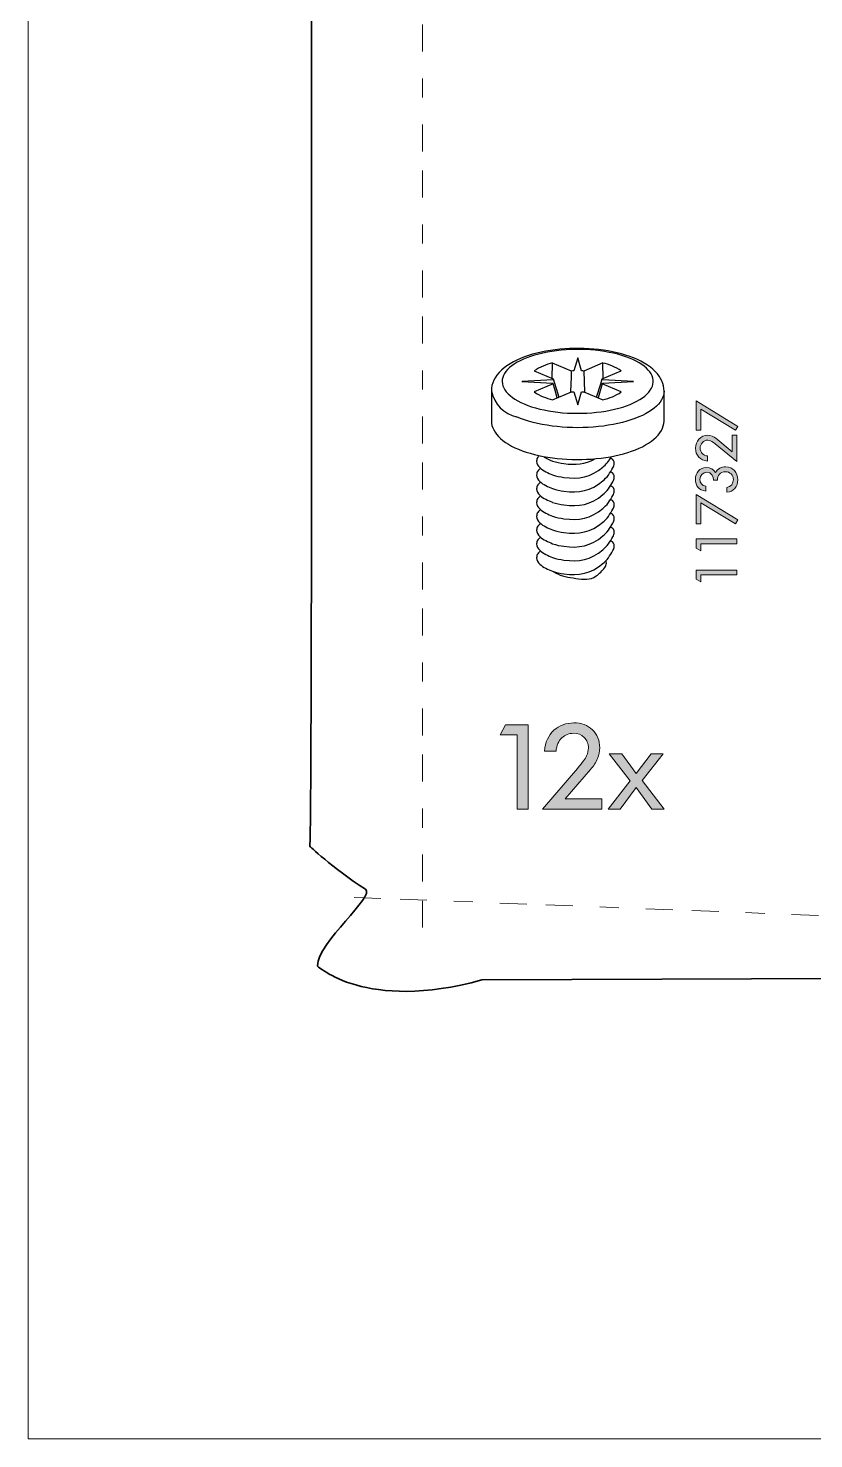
# Model space of a CAD drawing. Header units: inches. Extents: x 35 to 560, y 561 to 1057.
# Drawn here: x 219.98 to 224.09, y 560.52 to 567.9 of the extents above; entities that cross this region are included whole.
import ezdxf

# ---------------------------------------------------------------- set-up
doc = ezdxf.new("R2010")
doc.units = ezdxf.units.IN
doc.header["$MEASUREMENT"] = 0
doc.linetypes.add('AI-Linetype-8', pattern=[0.635, 0.141111, -0.035278, 0.141111, -0.141111, 0.035278, -0.141111])
doc.linetypes.add('AI-Linetype-9', pattern=[0.635, 0.141111, -0.035278, 0.141111, -0.141111, 0.035278, -0.141111])
doc.layers.add('Livello 1', color=7, linetype='Continuous')

msp = doc.modelspace()

# ---------------------------------------------------------------- hatches: boundary and pattern name
at = {"layer": 'Livello 1'}
h = msp.add_hatch(color=256, dxfattribs=at)
h.dxf.hatch_style = 2
h.paths.add_polyline_path([(223.5041, 565.797), (223.4798, 565.797), (223.4798, 565.9503), (223.6972, 565.8176), (223.6844, 565.797), (223.5041, 565.907)])
h = msp.add_hatch(color=256, dxfattribs=at)
h.dxf.hatch_style = 2
edge = h.paths.add_edge_path()
edge.add_spline(control_points=[(223.6683, 565.7708), (223.6683, 565.7708), (223.6926, 565.7708), (223.6926, 565.7708), (223.6926, 565.7708), (223.6926, 565.6333), (223.6926, 565.6333), (223.6926, 565.6333), (223.5783, 565.7263), (223.5783, 565.7263), (223.5676, 565.7352), (223.5544, 565.7453), (223.5402, 565.7453), (223.5179, 565.7453), (223.4995, 565.7256), (223.4995, 565.7036), (223.4995, 565.6818), (223.517, 565.6641), (223.5385, 565.6627), (223.5385, 565.6627), (223.5385, 565.6361), (223.5385, 565.6361), (223.5007, 565.6404), (223.4752, 565.6649), (223.4752, 565.7036), (223.4752, 565.7397), (223.5021, 565.7708), (223.5391, 565.7708), (223.5548, 565.7708), (223.5707, 565.7648), (223.5828, 565.7549), (223.5828, 565.7549), (223.6683, 565.6849), (223.6683, 565.6849), (223.6683, 565.6849), (223.6683, 565.7708), (223.6683, 565.7708)], knot_values=[0, 0, 0, 0, 1, 1, 1, 2, 2, 2, 3, 3, 3, 4, 4, 4, 5, 5, 5, 6, 6, 6, 7, 7, 7, 8, 8, 8, 9, 9, 9, 10, 10, 10, 11, 11, 11, 12, 12, 12, 12], degree=3, periodic=0)
h = msp.add_hatch(color=256, dxfattribs=at)
h.dxf.hatch_style = 2
edge = h.paths.add_edge_path()
edge.add_spline(control_points=[(223.569, 565.5351), (223.569, 565.5579), (223.5605, 565.577), (223.5348, 565.577), (223.5134, 565.577), (223.4984, 565.561), (223.4984, 565.54), (223.4984, 565.5207), (223.5105, 565.5075), (223.5289, 565.5047), (223.5289, 565.5047), (223.5289, 565.4784), (223.5289, 565.4784), (223.4939, 565.4835), (223.4753, 565.5058), (223.4753, 565.5407), (223.4753, 565.5747), (223.497, 565.6022), (223.5326, 565.6022), (223.5536, 565.6022), (223.5704, 565.5932), (223.5805, 565.5752), (223.5904, 565.5961), (223.6105, 565.6054), (223.6333, 565.6054), (223.6731, 565.6054), (223.6971, 565.5755), (223.6971, 565.5373), (223.6971, 565.5041), (223.6751, 565.4741), (223.6402, 565.4725), (223.6402, 565.4725), (223.6402, 565.4982), (223.6402, 565.4982), (223.6609, 565.5007), (223.6741, 565.519), (223.6741, 565.5394), (223.6741, 565.563), (223.6553, 565.58), (223.6322, 565.58), (223.6051, 565.58), (223.589, 565.5613), (223.591, 565.5351), (223.591, 565.5351), (223.569, 565.5351), (223.569, 565.5351)], knot_values=[0, 0, 0, 0, 1, 1, 1, 2, 2, 2, 3, 3, 3, 4, 4, 4, 5, 5, 5, 6, 6, 6, 7, 7, 7, 8, 8, 8, 9, 9, 9, 10, 10, 10, 11, 11, 11, 12, 12, 12, 13, 13, 13, 14, 14, 14, 15, 15, 15, 15], degree=3, periodic=0)
h = msp.add_hatch(color=256, dxfattribs=at)
h.dxf.hatch_style = 2
h.paths.add_polyline_path([(223.5041, 565.3077), (223.4798, 565.3077), (223.4798, 565.4609), (223.6972, 565.3283), (223.6844, 565.3077), (223.5041, 565.4177)])
h = msp.add_hatch(color=256, dxfattribs=at)
h.dxf.hatch_style = 2
h.paths.add_polyline_path([(223.5041, 565.166), (223.4798, 565.1807), (223.4798, 565.2284), (223.6926, 565.2284), (223.6926, 565.203), (223.5041, 565.203)])
h = msp.add_hatch(color=256, dxfattribs=at)
h.dxf.hatch_style = 2
h.paths.add_polyline_path([(223.5041, 565.0029), (223.4798, 565.0175), (223.4798, 565.0653), (223.6926, 565.0653), (223.6926, 565.0398), (223.5041, 565.0398)])
h = msp.add_hatch(color=256, dxfattribs=at)
h.dxf.hatch_style = 2
h.paths.add_polyline_path([(222.599, 563.814), (222.542, 563.814), (222.542, 564.2031), (222.4518, 564.2031), (222.4803, 564.2559), (222.599, 564.2559)])
h = msp.add_hatch(color=256, dxfattribs=at)
h.dxf.hatch_style = 2
edge = h.paths.add_edge_path()
edge.add_spline(control_points=[(222.9857, 563.814), (222.9857, 563.814), (222.6747, 563.814), (222.6747, 563.814), (222.6747, 563.814), (222.858, 564.0274), (222.858, 564.0274), (222.8834, 564.0569), (222.8992, 564.0789), (222.9054, 564.0934), (222.9116, 564.1079), (222.9147, 564.1214), (222.9147, 564.1341), (222.9147, 564.157), (222.9071, 564.1755), (222.8922, 564.1896), (222.8772, 564.2038), (222.8589, 564.2109), (222.8372, 564.2109), (222.8132, 564.2109), (222.7926, 564.2029), (222.7755, 564.1867), (222.7583, 564.1706), (222.7482, 564.1476), (222.7451, 564.1176), (222.7451, 564.1176), (222.6846, 564.1176), (222.6846, 564.1176), (222.6885, 564.1646), (222.705, 564.2009), (222.7339, 564.2267), (222.7629, 564.2526), (222.7979, 564.2654), (222.839, 564.2654), (222.8777, 564.2654), (222.9099, 564.2535), (222.9356, 564.2295), (222.9613, 564.2055), (222.9742, 564.1736), (222.9742, 564.1341), (222.9742, 564.1156), (222.9702, 564.0971), (222.9621, 564.0783), (222.9541, 564.0594), (222.942, 564.0405), (222.9258, 564.0215), (222.9258, 564.0215), (222.7928, 563.8686), (222.7928, 563.8686), (222.7928, 563.8686), (222.9857, 563.8686), (222.9857, 563.8686), (222.9857, 563.8686), (222.9857, 563.814), (222.9857, 563.814)], knot_values=[0, 0, 0, 0, 1, 1, 1, 2, 2, 2, 3, 3, 3, 4, 4, 4, 5, 5, 5, 6, 6, 6, 7, 7, 7, 8, 8, 8, 9, 9, 9, 10, 10, 10, 11, 11, 11, 12, 12, 12, 13, 13, 13, 14, 14, 14, 15, 15, 15, 16, 16, 16, 17, 17, 17, 18, 18, 18, 18], degree=3, periodic=0)
h = msp.add_hatch(color=256, dxfattribs=at)
h.dxf.hatch_style = 2
h.paths.add_polyline_path([(223.3122, 563.814), (223.2468, 563.814), (223.1643, 563.9272), (223.0802, 563.814), (223.0176, 563.814), (223.133, 563.9626), (223.0238, 564.1043), (223.0893, 564.1043), (223.1656, 564), (223.2431, 564.1043), (223.3057, 564.1043), (223.1966, 563.9638)])

# ---------------------------------------------------------------- linework, layer by layer
at = {"layer": 'Livello 1', "lineweight": 0}
for points in [[(219.9813, 560.5182), (240.9813, 560.5182), (240.9813, 590.2182), (219.9813, 590.2182), (219.9813, 560.5182)], [(219.9813, 560.5182), (240.9813, 560.5182), (240.9813, 590.2182), (219.9813, 590.2182), (219.9813, 560.5182)], [(219.9813, 560.5182), (240.9813, 560.5182), (240.9813, 590.2182), (219.9813, 590.2182), (219.9813, 560.5182)], [(219.9813, 560.5182), (240.9813, 560.5182), (240.9813, 590.2182), (219.9813, 590.2182), (219.9813, 560.5182)], [(219.9813, 560.5182), (240.9813, 560.5182), (240.9813, 590.2182), (219.9813, 590.2182), (219.9813, 560.5182)], [(219.9813, 560.5182), (240.9813, 560.5182), (240.9813, 590.2182), (219.9813, 590.2182), (219.9813, 560.5182)], [(223.5041, 565.797), (223.4798, 565.797), (223.4798, 565.9503), (223.6972, 565.8176), (223.6844, 565.797), (223.5041, 565.907), (223.5041, 565.797)], [(223.5041, 565.3077), (223.4798, 565.3077), (223.4798, 565.4609), (223.6972, 565.3283), (223.6844, 565.3077), (223.5041, 565.4177), (223.5041, 565.3077)], [(223.5041, 565.166), (223.4798, 565.1807), (223.4798, 565.2284), (223.6926, 565.2284), (223.6926, 565.203), (223.5041, 565.203), (223.5041, 565.166)], [(223.5041, 565.0029), (223.4798, 565.0175), (223.4798, 565.0653), (223.6926, 565.0653), (223.6926, 565.0398), (223.5041, 565.0398), (223.5041, 565.0029)], [(222.599, 563.814), (222.542, 563.814), (222.542, 564.2031), (222.4518, 564.2031), (222.4803, 564.2559), (222.599, 564.2559), (222.599, 563.814)], [(223.3122, 563.814), (223.2468, 563.814), (223.1643, 563.9272), (223.0802, 563.814), (223.0176, 563.814), (223.133, 563.9626), (223.0238, 564.1043), (223.0893, 564.1043), (223.1656, 564), (223.2431, 564.1043), (223.3057, 564.1043), (223.1966, 563.9638), (223.3122, 563.814)]]:
    msp.add_lwpolyline(points, dxfattribs=at)
at = {"layer": 'Livello 1', "linetype": 'AI-Linetype-9', "lineweight": 18}
msp.add_lwpolyline([(222.0454, 575.7323), (222.0454, 570.6006), (222.1349, 570.2137), (222.0454, 569.6914), (222.0454, 563.143)], dxfattribs=at)
at = {"layer": 'Livello 1', "lineweight": 25}
for points in [[(223.3108, 566.002), (223.3101, 566.0154), (223.3079, 566.0289), (223.3042, 566.0423), (223.2992, 566.0552), (223.2929, 566.0679), (223.2851, 566.0805), (223.2759, 566.0927), (223.2651, 566.1047), (223.2528, 566.1164), (223.239, 566.1277), (223.2238, 566.1385), (223.2074, 566.1487), (223.1898, 566.1585), (223.1711, 566.1674), (223.1513, 566.1757), (223.1308, 566.1835), (223.1095, 566.1905), (223.0873, 566.1969), (223.0646, 566.2027), (223.0413, 566.2079), (223.0175, 566.2124), (222.9931, 566.2161), (222.9684, 566.2192), (222.9433, 566.2218), (222.918, 566.2237), (222.8926, 566.2249), (222.8671, 566.2255), (222.8415, 566.2254), (222.8161, 566.2245), (222.7905, 566.2231), (222.7654, 566.221), (222.7406, 566.2183), (222.716, 566.215), (222.6918, 566.2109), (222.6682, 566.2063), (222.6452, 566.201), (222.6228, 566.195), (222.6011, 566.1884), (222.58, 566.1811), (222.5599, 566.1732), (222.5405, 566.1647), (222.5222, 566.1556), (222.5046, 566.1456), (222.4884, 566.135), (222.4731, 566.1237), (222.4592, 566.1116), (222.447, 566.0991), (222.436, 566.0858), (222.4269, 566.0724), (222.4195, 566.0586), (222.4138, 566.0446), (222.4098, 566.0307), (222.4074, 566.0167), (222.4064, 566.0028), (222.4065, 566.0015)], [(222.5789, 565.9347), (222.5976, 565.9274), (222.6174, 565.9205), (222.6382, 565.9141), (222.6599, 565.9084), (222.6826, 565.9033), (222.7058, 565.8988), (222.7297, 565.8949), (222.7541, 565.8917), (222.7791, 565.8892), (222.8044, 565.8873), (222.8298, 565.8862), (222.8554, 565.8858), (222.881, 565.886), (222.9066, 565.8869), (222.9319, 565.8886), (222.9569, 565.891), (222.9816, 565.8941), (223.0056, 565.8977), (223.0292, 565.9021), (223.0518, 565.907), (223.0738, 565.9127), (223.0947, 565.9188), (223.1148, 565.9256), (223.1338, 565.9328), (223.1516, 565.9406), (223.1682, 565.9489), (223.1837, 565.9575), (223.1974, 565.9666), (223.2101, 565.9762), (223.221, 565.9858), (223.2306, 565.9958), (223.2384, 566.0063), (223.2449, 566.0167), (223.2498, 566.0274), (223.2529, 566.0381), (223.2542, 566.0488), (223.254, 566.0597), (223.2521, 566.0705), (223.2486, 566.0812), (223.2434, 566.0918), (223.2367, 566.1023), (223.2282, 566.1125), (223.2184, 566.1226), (223.2071, 566.1323), (223.1941, 566.1416), (223.1798, 566.1505), (223.1642, 566.1592), (223.1473, 566.1673), (223.1292, 566.175), (223.11, 566.1821), (223.0897, 566.1888), (223.0684, 566.1948), (223.0461, 566.2002), (223.0233, 566.205), (222.9997, 566.2092), (222.9754, 566.2127), (222.9507, 566.2156), (222.9256, 566.2177), (222.9001, 566.2192), (222.8748, 566.22), (222.849, 566.2202), (222.8235, 566.2195), (222.798, 566.2182), (222.7728, 566.2162), (222.748, 566.2135), (222.7237, 566.2102), (222.6999, 566.2061), (222.6767, 566.2015), (222.6545, 566.1962), (222.6329, 566.1903), (222.6123, 566.1838), (222.5928, 566.1768), (222.5744, 566.1692), (222.5573, 566.1612), (222.5413, 566.1528), (222.5266, 566.1439), (222.5134, 566.1346), (222.5017, 566.125), (222.4914, 566.1151), (222.4826, 566.1049), (222.4754, 566.0946), (222.4698, 566.0839), (222.4659, 566.0732), (222.4636, 566.0624), (222.463, 566.0516), (222.464, 566.0408), (222.4667, 566.03), (222.471, 566.0193), (222.477, 566.0088), (222.4846, 565.9986), (222.4938, 565.9884), (222.5044, 565.9785), (222.5165, 565.9691), (222.5301, 565.9598), (222.5451, 565.951), (222.5613, 565.9427), (222.5789, 565.9347)], [(222.8586, 566.1762), (222.8383, 566.1081)], [(222.8789, 566.1082), (222.8586, 566.1763)], [(222.6311, 566.1086), (222.7304, 566.0667)], [(222.7248, 566.069), (222.7271, 566.1491)], [(222.8263, 566.1071), (222.7271, 566.1491)], [(222.8232, 565.9975), (222.8254, 566.0768), (222.8263, 566.1071)], [(222.9902, 566.1492), (222.891, 566.1072)], [(222.891, 566.1071), (222.894, 565.9976)], [(222.9869, 566.0667), (223.0862, 566.1086)], [(222.9924, 566.069), (222.9902, 566.1491)], [(222.5669, 566.053), (222.7279, 566.0444)], [(222.7279, 566.0615), (222.567, 566.053)], [(222.7304, 566.0393), (222.6311, 565.9974)], [(222.7517, 565.9672), (222.7384, 566.0119), (222.7303, 566.0393)], [(222.7304, 566.0667), (222.7596, 565.9705)], [(222.9577, 565.9705), (222.979, 566.0399), (222.9869, 566.0667)], [(222.9869, 566.0393), (222.9655, 565.9673)], [(223.0862, 565.9974), (222.9869, 566.0393)], [(222.9893, 566.0444), (223.1503, 566.0529)], [(223.1503, 566.053), (222.9894, 566.0615)], [(222.4064, 566.0018), (222.4064, 565.8481)], [(223.3108, 566.0019), (223.3108, 566.0019), (223.31, 565.9902), (223.3075, 565.9786), (223.3034, 565.9673), (223.2977, 565.956), (223.2904, 565.9449), (223.2814, 565.934), (223.2709, 565.9233), (223.259, 565.9129), (223.2455, 565.9028), (223.2308, 565.8932), (223.2145, 565.8839), (223.1971, 565.8751), (223.1784, 565.8667), (223.1586, 565.8587), (223.1375, 565.8512), (223.1155, 565.8446), (223.0926, 565.8382), (223.0688, 565.8325), (223.0441, 565.8275), (223.019, 565.8231), (222.9931, 565.8193), (222.9668, 565.8162), (222.9401, 565.8138), (222.9132, 565.812), (222.8859, 565.811), (222.8587, 565.8106), (222.8314, 565.811), (222.8042, 565.812), (222.7771, 565.8138), (222.7504, 565.8162), (222.7241, 565.8193), (222.6984, 565.8231), (222.6731, 565.8275), (222.6486, 565.8325), (222.6247, 565.8382), (222.6018, 565.8446), (222.5798, 565.8512), (222.5588, 565.8587), (222.5389, 565.8667)], [(222.7271, 565.9569), (222.8264, 565.9987)], [(222.8383, 565.9977), (222.8586, 565.9296)], [(222.8586, 565.9297), (222.8789, 565.9977)], [(222.891, 565.9987), (222.9903, 565.9569)], [(223.3108, 565.8481), (223.3108, 566.0017)], [(222.4064, 565.8487), (222.4064, 565.8481)], [(222.4066, 565.8488), (222.4065, 565.8465), (222.4074, 565.8345), (222.4098, 565.8223), (222.4136, 565.8106), (222.4191, 565.7988), (222.4257, 565.7874), (222.4339, 565.776), (222.4437, 565.7649), (222.4547, 565.754), (222.4674, 565.7435), (222.4813, 565.7334), (222.4964, 565.7238), (222.5128, 565.7146), (222.5303, 565.7059), (222.5488, 565.6977), (222.5683, 565.69), (222.5887, 565.683), (222.61, 565.6764), (222.632, 565.6705), (222.6548, 565.6651), (222.6782, 565.6603), (222.7022, 565.656), (222.7267, 565.6524), (222.7516, 565.6495), (222.7768, 565.6472), (222.8023, 565.6454), (222.8281, 565.6443), (222.8538, 565.644), (222.8795, 565.6441), (222.9052, 565.645), (222.9308, 565.6464), (222.9561, 565.6486), (222.9812, 565.6512), (223.0058, 565.6547), (223.0299, 565.6586), (223.0536, 565.6631), (223.0766, 565.6684), (223.0989, 565.6741), (223.1205, 565.6805), (223.1411, 565.6872), (223.1609, 565.6946), (223.1798, 565.7027), (223.1977, 565.7111), (223.2145, 565.7201), (223.2301, 565.7295), (223.2446, 565.7394), (223.2579, 565.7499), (223.2698, 565.761), (223.2803, 565.7722), (223.2893, 565.784), (223.2967, 565.7959), (223.3026, 565.8081), (223.3069, 565.8204), (223.3096, 565.8327), (223.3107, 565.845), (223.3107, 565.8486)], [(223.3108, 565.8481), (223.3108, 565.8485)]]:
    msp.add_lwpolyline(points, dxfattribs=at)
at = {"layer": 'Livello 1', "linetype": 'AI-Linetype-8', "lineweight": 18}
msp.add_lwpolyline([(221.6873, 563.3522), (224.4415, 563.245), (224.9118, 563.3531), (227.7371, 563.3546), (230.4657, 563.4066), (234.1379, 563.2914), (239.0646, 563.3687)], dxfattribs=at)
at = {"layer": 'Livello 1', "lineweight": 35}
msp.add_open_spline([(239.2634, 562.9266), (239.2634, 562.9266), (239.5295, 563.1262), (239.5295, 563.1262), (239.5295, 563.1262), (239.2315, 563.3574), (239.2315, 563.3574), (239.2315, 563.3574), (239.5295, 563.5912), (239.5295, 563.5912), (239.5295, 563.5912), (239.5322, 565.6784), (239.5352, 568.0698), (239.5367, 569.3304), (239.3754, 570.6169), (239.3766, 571.7854), (239.3768, 571.9317), (239.5398, 572.134), (239.54, 572.2743), (239.5414, 573.6598), (239.5422, 574.8531), (239.5418, 575.1037), (239.5416, 575.2844), (239.2862, 575.2876), (239.2853, 575.3394), (239.2824, 575.4938), (239.5295, 575.5924), (239.5295, 575.5924), (239.5295, 575.5924), (239.5295, 575.6927), (239.5295, 575.6927), (239.5147, 575.7425), (238.9685, 575.8579), (238.7735, 575.7906), (238.6636, 575.7526), (236.1314, 575.7287), (233.8273, 575.7152), (232.048, 575.7047), (230.4048, 575.7004), (230.1181, 575.7004), (229.4602, 575.7004), (227.3878, 575.7229), (226.9979, 575.6555), (226.6079, 575.5882), (222.4583, 575.7971), (222.4583, 575.7971), (221.8228, 575.9032), (221.5762, 575.8916), (221.43, 575.9421), (221.43, 575.9421), (221.4549, 575.6813), (221.4549, 575.6813), (221.4549, 575.6813), (221.6327, 575.4642), (221.6327, 575.4642), (221.6327, 575.4642), (221.4549, 575.2759), (221.4549, 575.2759), (221.4549, 575.2759), (221.313, 571.5703), (221.6528, 570.2013), (221.7083, 569.9776), (221.4631, 569.6675), (221.4634, 569.4387), (221.4664, 566.52), (221.4664, 563.583), (221.4549, 563.6197), (221.4532, 563.6247), (221.5706, 563.5079), (221.7468, 563.3952), (221.8018, 563.3601), (221.4975, 563.1175), (221.4955, 562.9934), (221.4955, 562.9934), (221.7468, 562.7514), (222.356, 562.9198), (222.356, 562.9198), (224.7106, 562.9291), (224.7106, 562.9291), (224.7106, 562.9291), (225.3334, 563.0439), (225.3334, 563.0439), (225.3334, 563.0439), (232.5817, 562.9604), (232.5817, 562.9604), (232.5817, 562.9604), (238.867, 562.9853), (238.867, 562.9853), (238.867, 562.9853), (238.9123, 562.7081), (239.2634, 562.9266)], degree=3, knots=[0, 0, 0, 0, 1, 1, 1, 2, 2, 2, 3, 3, 3, 4, 4, 4, 5, 5, 5, 6, 6, 6, 7, 7, 7, 8, 8, 8, 9, 9, 9, 10, 10, 10, 11, 11, 11, 12, 12, 12, 13, 13, 13, 14, 14, 14, 15, 15, 15, 16, 16, 16, 17, 17, 17, 18, 18, 18, 19, 19, 19, 20, 20, 20, 21, 21, 21, 22, 22, 22, 23, 23, 23, 24, 24, 24, 25, 25, 25, 26, 26, 26, 27, 27, 27, 28, 28, 28, 29, 29, 29, 30, 30, 30, 30], dxfattribs=at)
at = {"layer": 'Livello 1', "lineweight": 25}
for points in [[(222.7271, 566.1492), (222.6928, 566.1417), (222.6603, 566.128), (222.6311, 566.1086)], [(222.8383, 566.1082), (222.8344, 566.108), (222.8303, 566.1075), (222.8263, 566.1072)], [(222.891, 566.1071), (222.887, 566.1076), (222.8829, 566.108), (222.8789, 566.1081)], [(223.0862, 566.1086), (223.057, 566.1281), (223.0244, 566.1417), (222.9902, 566.1491)], [(222.7279, 566.0444), (222.7287, 566.0426), (222.7294, 566.0408), (222.7303, 566.0393)], [(222.7304, 566.0667), (222.7295, 566.065), (222.7286, 566.0633), (222.728, 566.0615)], [(222.9893, 566.0615), (222.9887, 566.0633), (222.9879, 566.0651), (222.9869, 566.0666)], [(222.9869, 566.0393), (222.9879, 566.0409), (222.9887, 566.0427), (222.9893, 566.0444)], [(222.4064, 566.0017), (222.4209, 565.9347), (222.4724, 565.8823), (222.5389, 565.8666)], [(222.6311, 565.9974), (222.6603, 565.9779), (222.6928, 565.9642), (222.7272, 565.9569)], [(222.8263, 565.9987), (222.8303, 565.9983), (222.8344, 565.998), (222.8383, 565.9977)], [(222.8789, 565.9977), (222.8829, 565.9981), (222.887, 565.9984), (222.891, 565.9987)], [(222.9902, 565.9569), (223.0245, 565.9642), (223.057, 565.9779), (223.0863, 565.9974)], [(222.6555, 565.6624), (222.6535, 565.6601), (222.6518, 565.658), (222.6501, 565.6557)], [(222.6826, 565.657), (222.6966, 565.6488), (222.7113, 565.6424), (222.7267, 565.6361)], [(222.9898, 565.6045), (223.0068, 565.6157), (223.0224, 565.6377), (223.035, 565.6583)], [(223.0337, 565.6492), (223.0325, 565.6495), (223.0312, 565.6498), (223.0299, 565.65)], [(222.6635, 565.5982), (222.6586, 565.5938), (222.6541, 565.5891), (222.65, 565.5837)], [(222.6595, 565.6017), (222.6796, 565.5839), (222.7025, 565.5738), (222.7267, 565.5641)], [(222.9898, 565.5325), (223.0107, 565.5462), (223.0295, 565.5765), (223.0433, 565.6001)], [(223.0337, 565.5771), (223.0325, 565.5774), (223.0312, 565.5778), (223.0299, 565.5778)], [(222.6635, 565.526), (222.6586, 565.5218), (222.6541, 565.5169), (222.65, 565.5114)], [(222.6595, 565.5295), (222.6796, 565.5118), (222.7025, 565.5018), (222.7267, 565.492)], [(222.9898, 565.4604), (223.0107, 565.4741), (223.0295, 565.5042), (223.0433, 565.528)], [(223.0337, 565.505), (223.0325, 565.5053), (223.0312, 565.5056), (223.0299, 565.5058)], [(222.6635, 565.4539), (222.6586, 565.4496), (222.6541, 565.4448), (222.65, 565.4394)], [(222.6595, 565.4574), (222.6796, 565.4396), (222.7025, 565.4296), (222.7267, 565.4199)], [(222.9898, 565.3883), (223.0107, 565.4019), (223.0295, 565.4321), (223.0433, 565.4559)], [(223.0337, 565.4328), (223.0325, 565.4331), (223.0312, 565.4333), (223.0299, 565.4335)], [(222.6635, 565.3818), (222.6586, 565.3775), (222.6541, 565.3726), (222.65, 565.3672)], [(222.6595, 565.3852), (222.6796, 565.3676), (222.7025, 565.3575), (222.7267, 565.3477)], [(222.9898, 565.3161), (223.0107, 565.3298), (223.0295, 565.36), (223.0433, 565.3837)], [(223.0337, 565.3607), (223.0325, 565.3609), (223.0312, 565.3613), (223.0299, 565.3614)], [(222.6635, 565.3096), (222.6586, 565.3054), (222.6541, 565.3005), (222.65, 565.2951)], [(222.6595, 565.3131), (222.6796, 565.2955), (222.7025, 565.2854), (222.7267, 565.2755)], [(222.9898, 565.2439), (223.0107, 565.2577), (223.0295, 565.2879), (223.0433, 565.3115)], [(223.0337, 565.2885), (223.0325, 565.2891), (223.0312, 565.2892), (223.0299, 565.2893)], [(222.6635, 565.2376), (222.6586, 565.2332), (222.6541, 565.2284), (222.65, 565.2229)], [(222.6595, 565.2409), (222.6796, 565.2232), (222.7025, 565.2133), (222.7267, 565.2034)], [(222.9898, 565.1719), (223.0107, 565.1856), (223.0295, 565.2158), (223.0433, 565.2395)], [(223.0337, 565.2165), (223.0325, 565.2167), (223.0312, 565.2171), (223.0299, 565.2172)], [(222.6635, 565.1655), (222.6586, 565.1611), (222.6541, 565.1561), (222.65, 565.1509)], [(222.6595, 565.1688), (222.6796, 565.1511), (222.7025, 565.1411), (222.7267, 565.1313)], [(222.9898, 565.0996), (223.0107, 565.1134), (223.0295, 565.1435), (223.0433, 565.1672)], [(222.6595, 565.0967), (222.6796, 565.079), (222.7025, 565.0689), (222.7267, 565.0592)], [(222.7322, 565.0569), (222.7352, 565.0549), (222.7382, 565.053), (222.7413, 565.0513)], [(222.9555, 565.0347), (222.9719, 565.0472), (222.9867, 565.0619), (223.0003, 565.0784)]]:
    msp.add_open_spline(points, degree=3, dxfattribs=at)
at = {"layer": 'Livello 1', "lineweight": 0}
for points, knots in [([(223.6683, 565.7708), (223.6683, 565.7708), (223.6926, 565.7708), (223.6926, 565.7708), (223.6926, 565.7708), (223.6926, 565.6333), (223.6926, 565.6333), (223.6926, 565.6333), (223.5783, 565.7263), (223.5783, 565.7263), (223.5676, 565.7352), (223.5544, 565.7453), (223.5402, 565.7453), (223.5179, 565.7453), (223.4995, 565.7256), (223.4995, 565.7036), (223.4995, 565.6818), (223.517, 565.6641), (223.5385, 565.6627), (223.5385, 565.6627), (223.5385, 565.6361), (223.5385, 565.6361), (223.5007, 565.6404), (223.4752, 565.6649), (223.4752, 565.7036), (223.4752, 565.7397), (223.5021, 565.7708), (223.5391, 565.7708), (223.5548, 565.7708), (223.5707, 565.7648), (223.5828, 565.7549), (223.5828, 565.7549), (223.6683, 565.6849), (223.6683, 565.6849), (223.6683, 565.6849), (223.6683, 565.7708), (223.6683, 565.7708)], [0, 0, 0, 0, 1, 1, 1, 2, 2, 2, 3, 3, 3, 4, 4, 4, 5, 5, 5, 6, 6, 6, 7, 7, 7, 8, 8, 8, 9, 9, 9, 10, 10, 10, 11, 11, 11, 12, 12, 12, 12]), ([(223.569, 565.5351), (223.569, 565.5579), (223.5605, 565.577), (223.5348, 565.577), (223.5134, 565.577), (223.4984, 565.561), (223.4984, 565.54), (223.4984, 565.5207), (223.5105, 565.5075), (223.5289, 565.5047), (223.5289, 565.5047), (223.5289, 565.4784), (223.5289, 565.4784), (223.4939, 565.4835), (223.4753, 565.5058), (223.4753, 565.5407), (223.4753, 565.5747), (223.497, 565.6022), (223.5326, 565.6022), (223.5536, 565.6022), (223.5704, 565.5932), (223.5805, 565.5752), (223.5904, 565.5961), (223.6105, 565.6054), (223.6333, 565.6054), (223.6731, 565.6054), (223.6971, 565.5755), (223.6971, 565.5373), (223.6971, 565.5041), (223.6751, 565.4741), (223.6402, 565.4725), (223.6402, 565.4725), (223.6402, 565.4982), (223.6402, 565.4982), (223.6609, 565.5007), (223.6741, 565.519), (223.6741, 565.5394), (223.6741, 565.563), (223.6553, 565.58), (223.6322, 565.58), (223.6051, 565.58), (223.589, 565.5613), (223.591, 565.5351), (223.591, 565.5351), (223.569, 565.5351), (223.569, 565.5351)], [0, 0, 0, 0, 1, 1, 1, 2, 2, 2, 3, 3, 3, 4, 4, 4, 5, 5, 5, 6, 6, 6, 7, 7, 7, 8, 8, 8, 9, 9, 9, 10, 10, 10, 11, 11, 11, 12, 12, 12, 13, 13, 13, 14, 14, 14, 15, 15, 15, 15]), ([(222.9857, 563.814), (222.9857, 563.814), (222.6747, 563.814), (222.6747, 563.814), (222.6747, 563.814), (222.858, 564.0274), (222.858, 564.0274), (222.8834, 564.0569), (222.8992, 564.0789), (222.9054, 564.0934), (222.9116, 564.1079), (222.9147, 564.1214), (222.9147, 564.1341), (222.9147, 564.157), (222.9071, 564.1755), (222.8922, 564.1896), (222.8772, 564.2038), (222.8589, 564.2109), (222.8372, 564.2109), (222.8132, 564.2109), (222.7926, 564.2029), (222.7755, 564.1867), (222.7583, 564.1706), (222.7482, 564.1476), (222.7451, 564.1176), (222.7451, 564.1176), (222.6846, 564.1176), (222.6846, 564.1176), (222.6885, 564.1646), (222.705, 564.2009), (222.7339, 564.2267), (222.7629, 564.2526), (222.7979, 564.2654), (222.839, 564.2654), (222.8777, 564.2654), (222.9099, 564.2535), (222.9356, 564.2295), (222.9613, 564.2055), (222.9742, 564.1736), (222.9742, 564.1341), (222.9742, 564.1156), (222.9702, 564.0971), (222.9621, 564.0783), (222.9541, 564.0594), (222.942, 564.0405), (222.9258, 564.0215), (222.9258, 564.0215), (222.7928, 563.8686), (222.7928, 563.8686), (222.7928, 563.8686), (222.9857, 563.8686), (222.9857, 563.8686), (222.9857, 563.8686), (222.9857, 563.814), (222.9857, 563.814)], [0, 0, 0, 0, 1, 1, 1, 2, 2, 2, 3, 3, 3, 4, 4, 4, 5, 5, 5, 6, 6, 6, 7, 7, 7, 8, 8, 8, 9, 9, 9, 10, 10, 10, 11, 11, 11, 12, 12, 12, 13, 13, 13, 14, 14, 14, 15, 15, 15, 16, 16, 16, 17, 17, 17, 18, 18, 18, 18])]:
    msp.add_open_spline(points, degree=3, knots=knots, dxfattribs=at)
at = {"layer": 'Livello 1', "lineweight": 25}
for points in [[(222.65, 565.6556), (222.6456, 565.6499), (222.6434, 565.6424), (222.6434, 565.6346), (222.6434, 565.6223), (222.6493, 565.6107), (222.6596, 565.6017)], [(222.7267, 565.6361), (222.7465, 565.6282), (222.767, 565.6255), (222.7864, 565.6228), (222.8466, 565.6138), (222.8984, 565.6191), (222.947, 565.6461)], [(223.0433, 565.6001), (223.0477, 565.6076), (223.05, 565.6151), (223.05, 565.6228), (223.05, 565.6351), (223.0439, 565.6467), (223.0338, 565.6492)], [(222.65, 565.5836), (222.6456, 565.5777), (222.6434, 565.5702), (222.6434, 565.5625), (222.6434, 565.5501), (222.6493, 565.5385), (222.6596, 565.5295)], [(222.7267, 565.5641), (222.7465, 565.556), (222.767, 565.5535), (222.7864, 565.5507), (222.8644, 565.5391), (222.9287, 565.5513), (222.9898, 565.6045)], [(223.0433, 565.528), (223.0477, 565.5354), (223.05, 565.543), (223.05, 565.5507), (223.05, 565.563), (223.0439, 565.5745), (223.0338, 565.5771)], [(222.65, 565.5114), (222.6456, 565.5056), (222.6434, 565.498), (222.6434, 565.4903), (222.6434, 565.4781), (222.6493, 565.4664), (222.6596, 565.4574)], [(222.7267, 565.492), (222.7465, 565.4839), (222.767, 565.4814), (222.7864, 565.4786), (222.8644, 565.4671), (222.9287, 565.4792), (222.9898, 565.5324)], [(223.0433, 565.4559), (223.0477, 565.4633), (223.05, 565.4708), (223.05, 565.4786), (223.05, 565.4909), (223.0439, 565.5025), (223.0338, 565.505)], [(222.65, 565.4394), (222.6456, 565.4336), (222.6434, 565.4259), (222.6434, 565.4183), (222.6434, 565.4059), (222.6493, 565.3942), (222.6596, 565.3853)], [(222.7267, 565.4198), (222.7465, 565.4118), (222.767, 565.4093), (222.7864, 565.4064), (222.8644, 565.3949), (222.9287, 565.407), (222.9898, 565.4603)], [(223.0433, 565.3837), (223.0477, 565.3912), (223.05, 565.3987), (223.05, 565.4063), (223.05, 565.4188), (223.0439, 565.4303), (223.0338, 565.433)], [(222.65, 565.3672), (222.6456, 565.3614), (222.6434, 565.3537), (222.6434, 565.3461), (222.6434, 565.3338), (222.6493, 565.3222), (222.6596, 565.3131)], [(222.7267, 565.3477), (222.7465, 565.3396), (222.767, 565.3371), (222.7864, 565.3342), (222.8644, 565.3227), (222.9287, 565.3349), (222.9898, 565.3882)], [(223.0433, 565.3115), (223.0477, 565.3191), (223.05, 565.3266), (223.05, 565.3343), (223.05, 565.3465), (223.0439, 565.3582), (223.0338, 565.3607)], [(222.65, 565.2951), (222.6456, 565.2892), (222.6434, 565.2817), (222.6434, 565.274), (222.6434, 565.2616), (222.6493, 565.2501), (222.6596, 565.241)], [(222.7267, 565.2755), (222.7465, 565.2676), (222.767, 565.265), (222.7864, 565.2621), (222.8644, 565.2506), (222.9287, 565.2627), (222.9898, 565.3161)], [(223.0433, 565.2395), (223.0477, 565.2468), (223.05, 565.2544), (223.05, 565.2621), (223.05, 565.2744), (223.0439, 565.2861), (223.0338, 565.2886)], [(222.65, 565.2229), (222.6456, 565.2171), (222.6434, 565.2097), (222.6434, 565.2018), (222.6434, 565.1895), (222.6493, 565.1778), (222.6596, 565.1688)], [(222.7267, 565.2034), (222.7465, 565.1953), (222.767, 565.1929), (222.7864, 565.19), (222.8644, 565.1784), (222.9287, 565.1906), (222.9898, 565.2439)], [(223.0433, 565.1672), (223.0477, 565.1748), (223.05, 565.1822), (223.05, 565.19), (223.05, 565.2024), (223.0439, 565.2139), (223.0338, 565.2165)], [(222.65, 565.1509), (222.6456, 565.145), (222.6434, 565.1373), (222.6434, 565.1297), (222.6434, 565.1174), (222.6493, 565.1056), (222.6596, 565.0967)], [(222.7267, 565.1314), (222.7465, 565.1233), (222.767, 565.1207), (222.7864, 565.1179), (222.8644, 565.1063), (222.9287, 565.1185), (222.9898, 565.1718)], [(222.7267, 565.0592), (222.7465, 565.0511), (222.767, 565.0486), (222.7864, 565.0457), (222.8644, 565.0343), (222.9287, 565.0464), (222.9898, 565.0996)], [(222.7413, 565.0512), (222.7753, 565.0325), (222.809, 565.0274), (222.8488, 565.0217), (222.8886, 565.0159), (222.9247, 565.0114), (222.9555, 565.0347)], [(223.0002, 565.0784), (223.0058, 565.0852), (223.0089, 565.0943), (223.0089, 565.1023), (223.0089, 565.1062), (223.0083, 565.11), (223.0065, 565.1131)]]:
    msp.add_open_spline(points, degree=3, knots=[0, 0, 0, 0, 1, 1, 1, 2, 2, 2, 2], dxfattribs=at)

doc.saveas('drawing.dxf')
